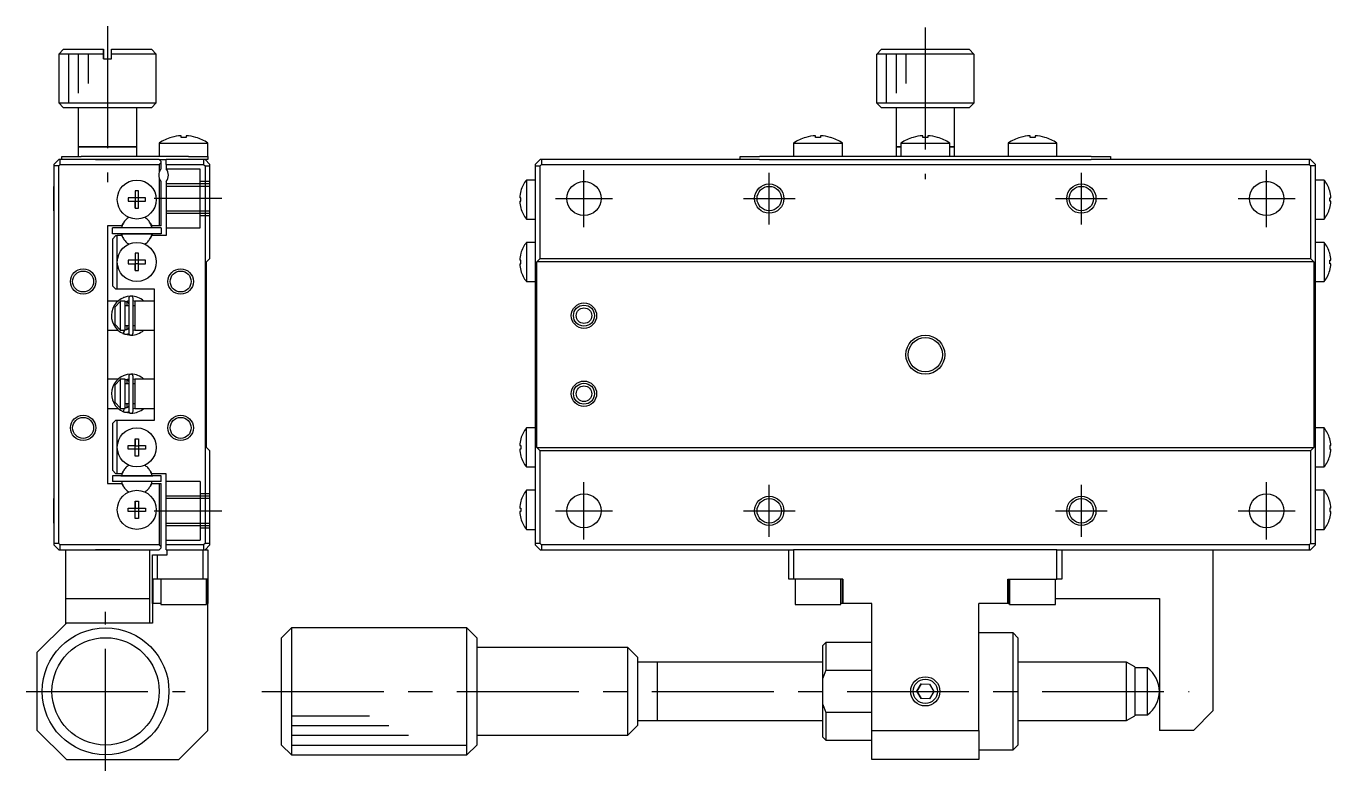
# Model space of a CAD drawing. Extents: x 18 to 300, y 13 to 153.
# Drawn here: x 165.9 to 299.7, y 51.2 to 127.5 of the extents above; entities that cross this region are included whole.
import ezdxf

# ---------------------------------------------------------------- set-up
doc = ezdxf.new("R2010")
doc.units = 0
doc.header["$LTSCALE"] = 10
doc.linetypes.add('CENTER', pattern=[2, 1.25, -0.25, 0.25, -0.25])
doc.linetypes.add('DASHED', pattern=[3.5, 2, -1.5])
doc.layers.get('0').update_dxf_attribs({"linetype": 'CONTINUOUS'})
doc.layers.add('CENTER', color=1, linetype='CENTER')

msp = doc.modelspace()

# ---------------------------------------------------------------- linework, layer by layer
at = {"color": 7, "linetype": 'CONTINUOUS'}
for p, q in [((169.75, 125.15), (169.25, 124.65)), ((173.85, 124.65), (169.25, 124.65)), ((169.25, 124.65), (169.25, 119.65)), ((169.75, 125.15), (173.85, 125.15)), ((173.85, 124.65), (173.85, 125.15)), ((173.85, 125.15), (173.85, 124.65)), ((173.85, 124.15), (173.85, 124.65)), ((173.85, 124.65), (173.85, 124.15)), ((174.65, 125.15), (178.75, 125.15)), ((174.65, 124.65), (174.65, 125.15)), ((174.65, 124.15), (174.65, 124.65)), ((179.25, 124.65), (174.65, 124.65)), ((179.25, 124.65), (178.75, 125.15)), ((179.25, 119.65), (179.25, 124.65)), ((253.121096, 124.65), (253.622884, 125.15)), ((253.121096, 124.15), (253.121096, 124.65)), ((263.089045, 124.65), (253.121096, 124.65)), ((253.622884, 125.15), (262.587258, 125.15)), ((262.587258, 125.15), (263.089045, 124.65)), ((263.089045, 124.65), (263.089045, 124.15)), ((173.85, 124.15), (174.65, 124.15)), ((253.105071, 124.15), (253.121096, 124.15)), ((253.105071, 124.15), (253.105071, 119.65)), ((263.089045, 124.15), (263.105071, 124.15)), ((263.105071, 119.65), (263.105071, 124.15)), ((169.25, 119.65), (179.25, 119.65)), ((169.25, 119.65), (169.75, 119.15)), ((178.75, 119.15), (169.75, 119.15)), ((171.25, 119.15), (171.25, 115.15)), ((177.25, 115.15), (177.25, 119.15)), ((178.75, 119.15), (179.25, 119.65)), ((253.105071, 119.65), (263.105071, 119.65)), ((253.105071, 119.65), (253.605071, 119.15)), ((262.605071, 119.15), (253.605071, 119.15)), ((255.105071, 119.15), (255.105071, 115.15)), ((261.105071, 115.15), (261.105071, 119.15)), ((262.605071, 119.15), (263.105071, 119.65)), ((171.25, 115.15), (177.25, 115.15)), ((177.25, 115.15), (171.25, 115.15)), ((171.25, 115.15), (171.25, 114.15)), ((177.25, 114.15), (177.25, 115.15)), ((179.55, 115.541657), (184.55, 115.541657)), ((179.55, 115.541657), (179.55, 114.15)), ((180.79141, 116.112581), (180.788067, 116.119436)), ((181.79, 116.112581), (181.79, 116.284953)), ((182.31, 116.112581), (181.79, 116.112581)), ((182.31, 116.284953), (182.31, 116.112581)), ((183.311933, 116.119436), (183.30859, 116.112581)), ((184.55, 114.15), (184.55, 115.541657)), ((244.605071, 115.541657), (247.105071, 115.541657)), ((244.605071, 115.541657), (244.605071, 114.15)), ((245.846481, 116.112581), (245.843138, 116.119436)), ((246.845071, 116.112581), (246.845071, 116.284953)), ((247.365071, 116.112581), (246.845071, 116.112581)), ((247.105071, 115.541657), (249.605071, 115.541657)), ((247.365071, 116.284953), (247.365071, 116.112581)), ((248.367003, 116.119436), (248.36366, 116.112581)), ((249.605071, 114.15), (249.605071, 115.541657)), ((255.105071, 115.15), (255.605071, 115.15)), ((255.605071, 115.15), (255.105071, 115.15)), ((255.105071, 115.15), (255.105071, 114.15)), ((255.605071, 115.541657), (258.105071, 115.541657)), ((255.605071, 115.541657), (255.605071, 114.15)), ((256.846481, 116.112581), (256.843138, 116.119436)), ((257.845071, 116.112581), (257.845071, 116.284953)), ((258.365071, 116.112581), (257.845071, 116.112581)), ((258.105071, 115.541657), (260.605071, 115.541657)), ((258.365071, 116.284953), (258.365071, 116.112581)), ((259.367003, 116.119436), (259.36366, 116.112581)), ((260.605071, 114.15), (260.605071, 115.541657)), ((260.605071, 115.15), (261.105071, 115.15)), ((261.105071, 115.15), (260.605071, 115.15)), ((261.105071, 114.15), (261.105071, 115.15)), ((266.605071, 115.541657), (269.105071, 115.541657)), ((266.605071, 115.541657), (266.605071, 114.15)), ((267.846481, 116.112581), (267.843138, 116.119436)), ((268.845071, 116.112581), (268.845071, 116.284953)), ((269.365071, 116.112581), (268.845071, 116.112581)), ((269.105071, 115.541657), (271.605071, 115.541657)), ((269.365071, 116.284953), (269.365071, 116.112581)), ((270.367003, 116.119436), (270.36366, 116.112581)), ((271.605071, 114.15), (271.605071, 115.541657)), ((169.25, 113.85), (168.75, 113.35)), ((169.4, 113.85), (169.25, 113.85)), ((169.4, 113.35), (169.4, 113.85)), ((179.55, 113.85), (169.4, 113.85)), ((169.55, 113.85), (169.55, 114.15)), ((169.55, 114.15), (171.55, 114.15)), ((180.975, 114.15), (171.55, 114.15)), ((179.55, 113.85), (180.25, 113.85)), ((179.75, 113.65), (179.55, 113.85)), ((184.1, 113.85), (180.25, 113.85)), ((180.25, 113.35), (180.25, 113.85)), ((182.55, 114.15), (180.975, 114.15)), ((182.55, 114.15), (184.55, 114.15)), ((184.1, 113.85), (184.1, 113.35)), ((184.25, 113.85), (184.1, 113.85)), ((184.55, 113.85), (184.25, 113.85)), ((184.25, 113.85), (184.75, 113.35)), ((184.55, 114.15), (184.55, 113.85)), ((218.605071, 113.85), (218.105071, 113.35)), ((218.755071, 113.85), (218.605071, 113.85)), ((240.051505, 113.85), (218.755071, 113.85)), ((218.755071, 113.85), (218.755071, 113.35)), ((239.105071, 113.85), (239.105071, 114.15)), ((239.105071, 114.15), (241.105071, 114.15)), ((241.105071, 113.85), (240.051505, 113.85)), ((246.030071, 114.15), (241.105071, 114.15)), ((241.105071, 113.85), (275.105071, 113.85)), ((247.105071, 114.15), (246.030071, 114.15)), ((248.180071, 114.15), (247.105071, 114.15)), ((257.030071, 114.15), (248.180071, 114.15)), ((258.105071, 114.15), (257.030071, 114.15)), ((259.180071, 114.15), (258.105071, 114.15)), ((268.030071, 114.15), (259.180071, 114.15)), ((269.105071, 114.15), (268.030071, 114.15)), ((270.180071, 114.15), (269.105071, 114.15)), ((275.105071, 114.15), (270.180071, 114.15)), ((275.105071, 114.15), (277.105071, 114.15)), ((276.158636, 113.85), (275.105071, 113.85)), ((297.455071, 113.85), (276.158636, 113.85)), ((277.105071, 114.15), (277.105071, 113.85)), ((297.605071, 113.85), (297.455071, 113.85)), ((297.455071, 113.85), (297.455071, 113.35)), ((298.105071, 113.35), (297.605071, 113.85)), ((168.75, 113.35), (168.75, 113.2)), ((169.25, 113.2), (168.75, 113.2)), ((168.75, 113.2), (168.75, 74.5)), ((169.25, 113.2), (169.4, 113.35)), ((169.25, 74.5), (169.25, 113.2)), ((169.4, 113.35), (179.55, 113.35)), ((179.55, 113.35), (179.75, 113.55)), ((179.55, 113.35), (179.55, 112.56225)), ((179.75, 113.55), (179.75, 113.65)), ((179.75, 112.911438), (179.75, 113.55)), ((180.25, 113.35), (180.25, 112.911438)), ((180.25, 113.35), (184.1, 113.35)), ((184.1, 113.35), (184.25, 113.2)), ((184.25, 113.2), (184.25, 74.5)), ((184.25, 113.2), (184.75, 113.2)), ((184.75, 113.2), (184.75, 113.35)), ((184.75, 103.7), (184.75, 113.2)), ((218.105071, 113.35), (218.105071, 113.2)), ((218.105071, 113.2), (218.105071, 110.55)), ((218.105071, 113.2), (218.605071, 113.2)), ((218.605071, 113.2), (218.755071, 113.35)), ((218.605071, 103.7), (218.605071, 113.2)), ((218.755071, 113.35), (297.455071, 113.35)), ((297.455071, 113.35), (297.605071, 113.2)), ((298.105071, 113.2), (297.605071, 113.2)), ((297.605071, 113.2), (297.605071, 103.7)), ((298.105071, 113.2), (298.105071, 113.35)), ((298.105071, 110.55), (298.105071, 113.2)), ((179.55, 111.93775), (179.55, 107.05)), ((179.75, 107.05), (179.75, 111.588562)), ((180.25, 111.588562), (180.25, 106.05)), ((217.207071, 111.75), (217.207071, 107.75)), ((218.105071, 111.75), (217.207071, 111.75)), ((222.905317, 111.588562), (223.304824, 111.588562)), ((292.905317, 111.588562), (293.304824, 111.588562)), ((299.00307, 111.75), (298.105071, 111.75)), ((299.00307, 111.75), (299.00307, 107.75)), ((177.07, 109.93), (176.363639, 109.93)), ((176.363639, 109.93), (176.363639, 109.57)), ((177.43, 110.636361), (177.07, 110.636361)), ((177.07, 110.636361), (177.07, 109.93)), ((177.07, 110.636361), (177.07, 109.93)), ((177.080372, 109.919628), (177.07, 109.93)), ((177.419628, 109.919628), (177.080372, 109.919628)), ((177.080372, 109.919628), (177.080372, 109.580372)), ((177.419628, 109.919628), (177.43, 109.93)), ((177.419628, 109.580372), (177.419628, 109.919628)), ((177.43, 109.93), (177.43, 110.636361)), ((178.136361, 109.93), (177.43, 109.93)), ((178.136361, 109.57), (178.136361, 109.93)), ((216.635549, 109.93), (216.515212, 109.93)), ((216.635549, 110.636361), (216.630926, 110.638616)), ((216.635549, 109.57), (216.635549, 109.93)), ((218.105071, 110.55), (218.105071, 108.95)), ((298.105071, 108.95), (298.105071, 110.55)), ((299.574592, 110.636361), (299.579215, 110.638616)), ((299.574592, 109.93), (299.694929, 109.93)), ((299.574592, 109.57), (299.574592, 109.93)), ((176.363639, 109.57), (177.07, 109.57)), ((177.080372, 109.580372), (177.07, 109.57)), ((177.07, 109.57), (177.07, 108.863639)), ((177.07, 108.863639), (177.07, 109.57)), ((177.07, 108.863639), (177.43, 108.863639)), ((177.080372, 109.580372), (177.419628, 109.580372)), ((177.419628, 109.580372), (177.43, 109.57)), ((177.43, 109.57), (178.136361, 109.57)), ((177.43, 108.863639), (177.43, 109.57)), ((216.515212, 109.57), (216.635549, 109.57)), ((216.630926, 108.861384), (216.635549, 108.863639)), ((218.105071, 108.95), (218.105071, 104.15)), ((298.105071, 104.15), (298.105071, 108.95)), ((299.694929, 109.57), (299.574592, 109.57)), ((299.579215, 108.861384), (299.574592, 108.863639)), ((175.705588, 107.05), (174.25, 107.05)), ((174.25, 107.05), (174.25, 80.65)), ((175.705588, 107.05), (175.875185, 107.34375)), ((178.624815, 107.34375), (178.794412, 107.05)), ((179.55, 107.05), (178.794412, 107.05)), ((179.75, 107.05), (179.55, 107.05)), ((217.207071, 107.75), (218.105071, 107.75)), ((298.105071, 107.75), (299.00307, 107.75)), ((174.75, 106.25), (174.75, 106.85)), ((179.75, 106.85), (174.75, 106.85)), ((179.75, 106.25), (174.75, 106.25)), ((175.691104, 106.25), (174.75, 106.25)), ((175.1, 106.05), (174.75, 105.7)), ((174.75, 105.7), (174.75, 100.9)), ((175.1, 106.05), (175.25, 106.05)), ((175.25, 103.35), (175.25, 106.05)), ((175.705588, 106.05), (175.25, 106.05)), ((175.6, 106.249998), (175.691104, 106.249998)), ((175.6, 106.249998), (175.691104, 106.249998)), ((175.6, 106.249998), (175.691104, 106.249998)), ((175.6, 106.249998), (175.691104, 106.249998)), ((175.6, 106.249998), (175.691104, 106.249998)), ((175.6, 106.249998), (175.691104, 106.249998)), ((175.6, 106.249998), (175.691104, 106.249998)), ((175.6, 106.249998), (175.691104, 106.249998)), ((175.6, 106.249998), (175.691104, 106.249998)), ((175.6, 106.249998), (175.691104, 106.249998)), ((175.6, 106.249998), (175.691104, 106.249998)), ((175.6, 106.249998), (175.691104, 106.249998)), ((175.6, 106.249998), (178.9, 106.249998)), ((175.6, 106.249998), (175.691104, 106.249998)), ((175.6, 106.249998), (175.691104, 106.249998)), ((175.6, 106.249998), (175.691104, 106.249998)), ((175.6, 106.249998), (175.691104, 106.249998)), ((175.6, 106.249998), (175.691104, 106.249998)), ((175.6, 106.249998), (175.691104, 106.249998)), ((175.6, 106.249998), (175.691104, 106.249998)), ((175.6, 106.249998), (175.691104, 106.249998)), ((175.6, 106.249998), (175.691104, 106.249998)), ((175.6, 106.249998), (175.691104, 106.249998)), ((175.875185, 105.75625), (175.705588, 106.05)), ((178.794412, 106.05), (178.624815, 105.75625)), ((180.25, 106.05), (178.794412, 106.05)), ((179.75, 106.25), (178.808896, 106.25)), ((178.808896, 106.249998), (178.9, 106.249998)), ((178.808896, 106.249998), (178.9, 106.249998)), ((178.808896, 106.249998), (178.9, 106.249998)), ((178.808896, 106.249998), (178.9, 106.249998)), ((178.808896, 106.249998), (178.9, 106.249998)), ((178.808896, 106.249998), (178.9, 106.249998)), ((178.808896, 106.249998), (178.9, 106.249998)), ((178.808896, 106.249998), (178.9, 106.249998)), ((178.808896, 106.249998), (178.9, 106.249998)), ((178.808896, 106.249998), (178.9, 106.249998)), ((178.808896, 106.249998), (178.9, 106.249998)), ((178.808896, 106.249998), (178.9, 106.249998)), ((178.808896, 106.249998), (178.9, 106.249998)), ((178.808896, 106.249998), (178.9, 106.249998)), ((178.808896, 106.249998), (178.9, 106.249998)), ((178.808896, 106.249998), (178.9, 106.249998)), ((178.808896, 106.249998), (178.9, 106.249998)), ((178.808896, 106.249998), (178.9, 106.249998)), ((178.808896, 106.249998), (178.9, 106.249998)), ((178.808896, 106.249998), (178.9, 106.249998)), ((178.808896, 106.249998), (178.9, 106.249998)), ((178.808896, 106.249998), (178.9, 106.249998)), ((178.808896, 106.249998), (178.9, 106.249998)), ((178.808896, 106.249998), (178.9, 106.249998)), ((178.808896, 106.249998), (178.9, 106.249998)), ((178.808896, 106.249998), (178.9, 106.249998)), ((178.808896, 106.249998), (178.9, 106.249998)), ((178.808896, 106.249998), (178.9, 106.249998)), ((178.808896, 106.249998), (178.9, 106.249998)), ((178.808896, 106.249998), (178.9, 106.249998)), ((178.808896, 106.249998), (178.9, 106.249998)), ((179.75, 106.85), (179.75, 106.25)), ((217.207071, 105.35), (217.207071, 101.35)), ((218.105071, 105.35), (217.207071, 105.35)), ((299.00307, 105.35), (298.105071, 105.35)), ((299.00307, 105.35), (299.00307, 101.35)), ((175.25, 100.55), (175.25, 103.35)), ((177.07, 103.53), (176.363639, 103.53)), ((176.363639, 103.53), (176.363639, 103.17)), ((176.363639, 103.17), (177.07, 103.17)), ((177.43, 104.236361), (177.07, 104.236361)), ((177.07, 104.236361), (177.07, 103.53)), ((177.07, 104.236361), (177.07, 103.53)), ((177.080372, 103.519628), (177.07, 103.53)), ((177.080372, 103.180372), (177.07, 103.17)), ((177.07, 103.17), (177.07, 102.463639)), ((177.07, 102.463639), (177.07, 103.17)), ((177.419628, 103.519628), (177.080372, 103.519628)), ((177.080372, 103.519628), (177.080372, 103.180372)), ((177.080372, 103.180372), (177.419628, 103.180372)), ((177.419628, 103.519628), (177.43, 103.53)), ((177.419628, 103.180372), (177.419628, 103.519628)), ((177.419628, 103.180372), (177.43, 103.17)), ((177.43, 103.53), (177.43, 104.236361)), ((178.136361, 103.53), (177.43, 103.53)), ((177.43, 103.17), (178.136361, 103.17)), ((177.43, 102.463639), (177.43, 103.17)), ((178.136361, 103.17), (178.136361, 103.53)), ((184.4, 103.35), (184.75, 103.7)), ((184.4, 84.35), (184.4, 103.35)), ((216.635549, 103.53), (216.515212, 103.53)), ((216.515212, 103.17), (216.635549, 103.17)), ((216.635549, 104.236361), (216.630926, 104.238616)), ((216.635549, 103.17), (216.635549, 103.53)), ((218.105071, 104.15), (218.105071, 102.55)), ((218.255071, 103.35), (218.605071, 103.7)), ((297.955071, 103.35), (218.255071, 103.35)), ((218.255071, 84.35), (218.255071, 103.35)), ((218.605071, 103.7), (297.605071, 103.7)), ((297.605071, 103.7), (297.955071, 103.35)), ((297.955071, 103.35), (297.955071, 84.35)), ((298.105071, 102.55), (298.105071, 104.15)), ((299.574592, 104.236361), (299.579215, 104.238616)), ((299.574592, 103.53), (299.694929, 103.53)), ((299.574592, 103.17), (299.574592, 103.53)), ((299.694929, 103.17), (299.574592, 103.17)), ((177.07, 102.463639), (177.43, 102.463639)), ((216.630926, 102.461384), (216.635549, 102.463639)), ((218.105071, 102.55), (218.105071, 85.15)), ((298.105071, 85.15), (298.105071, 102.55)), ((299.579215, 102.461384), (299.574592, 102.463639)), ((174.75, 100.9), (175.1, 100.55)), ((175.25, 100.55), (175.1, 100.55)), ((179.05, 100.55), (175.25, 100.55)), ((179.05, 87.15), (179.05, 100.55)), ((217.207071, 101.35), (218.105071, 101.35)), ((298.105071, 101.35), (299.00307, 101.35)), ((175.322114, 99.35), (174.25, 99.35)), ((175.05, 98.766515), (175.55, 99.295683)), ((175.322651, 99.35), (175.322504, 99.35)), ((175.55, 99.35), (175.55, 99.295683)), ((176.05, 99.35), (175.55, 99.35)), ((175.55, 99.295683), (175.55, 96.404317)), ((175.874, 99.695868), (175.843742, 99.682915)), ((175.868363, 99.692628), (175.864862, 99.692019)), ((175.929271, 99.71743), (175.873528, 99.696795)), ((176.045509, 99.281721), (176.420248, 99.386306)), ((176.047105, 99.281619), (176.060238, 99.286707)), ((176.05, 96.35), (176.05, 99.35)), ((176.060238, 99.286707), (176.073157, 99.290956)), ((176.073157, 99.290956), (176.086283, 99.294543)), ((176.086283, 99.294543), (176.099581, 99.297456)), ((176.099581, 99.297456), (176.113018, 99.299685)), ((176.113018, 99.299685), (176.126556, 99.301223)), ((176.126556, 99.301223), (176.14016, 99.302065)), ((176.14016, 99.302065), (176.153792, 99.302208)), ((176.153792, 99.302208), (176.167417, 99.301652)), ((176.167417, 99.301652), (176.180997, 99.300396)), ((176.180997, 99.300396), (176.194495, 99.298446)), ((176.194495, 99.298446), (176.207875, 99.295807)), ((176.207875, 99.295807), (176.221101, 99.292487)), ((176.221101, 99.292487), (176.234138, 99.288497)), ((176.234138, 99.288497), (176.246951, 99.283847)), ((176.246951, 99.283847), (176.259507, 99.278553)), ((176.25, 98.85), (176.25, 99.282948)), ((176.259507, 99.278553), (176.271774, 99.272631)), ((176.271774, 99.272631), (176.283721, 99.266097)), ((176.283721, 99.266097), (176.295318, 99.258971)), ((176.295318, 99.258971), (176.306535, 99.251273)), ((176.306535, 99.251273), (176.317347, 99.243026)), ((176.317347, 99.243026), (176.327726, 99.234252)), ((176.327726, 99.234252), (176.33765, 99.224975)), ((176.33765, 99.224975), (176.347096, 99.215222)), ((176.347096, 99.215222), (176.356041, 99.205016)), ((176.356041, 99.205016), (176.364466, 99.194386)), ((176.364466, 99.194386), (176.372353, 99.183359)), ((176.372353, 99.183359), (176.379685, 99.171963)), ((176.379685, 99.171963), (176.386446, 99.160226)), ((176.386446, 99.160226), (176.392622, 99.148178)), ((176.392622, 99.148178), (176.3982, 99.135848)), ((176.3982, 99.135848), (176.40317, 99.123266)), ((176.40317, 99.123266), (176.407521, 99.110462)), ((176.407521, 99.110462), (176.411244, 99.097466)), ((176.411244, 99.097466), (176.414333, 99.084309)), ((176.414333, 99.084309), (176.416781, 99.071023)), ((176.416781, 99.071023), (176.418584, 99.057637)), ((176.418584, 99.057637), (176.419738, 99.044182)), ((176.419738, 99.044182), (176.420242, 99.030691)), ((176.420242, 99.030691), (176.420266, 99.027136)), ((176.420266, 99.626687), (176.420266, 96.076687)), ((176.870266, 96.076687), (176.870266, 99.626687)), ((176.87032, 99.385979), (177.050008, 99.348777)), ((177.05, 99.35), (177.05, 96.35)), ((179.05, 99.35), (177.05, 99.35)), ((175.05, 96.933485), (175.05, 98.766515)), ((176.420266, 98.85), (176.05, 98.85)), ((177.05, 98.85), (176.870266, 98.85)), ((174.25, 96.35), (175.325902, 96.35)), ((175.55, 96.404317), (175.05, 96.933485)), ((175.326827, 96.35), (175.326931, 96.35)), ((175.55, 96.404317), (175.55, 96.35)), ((175.55, 96.35), (176.05, 96.35)), ((175.940952, 96.267942), (175.981648, 96.350017)), ((175.985086, 96.336188), (175.977603, 96.3215)), ((175.992391, 96.35), (175.985086, 96.336188)), ((176.049871, 96.419484), (176.023834, 96.430581)), ((176.052488, 96.419574), (176.047105, 96.421756)), ((176.05, 96.85), (176.420266, 96.85)), ((176.065301, 96.414915), (176.052488, 96.419574)), ((176.078338, 96.410916), (176.065301, 96.414915)), ((176.091564, 96.407589), (176.078338, 96.410916)), ((176.104943, 96.404945), (176.091564, 96.407589)), ((176.11844, 96.402989), (176.104943, 96.404945)), ((176.132017, 96.401729), (176.11844, 96.402989)), ((176.145639, 96.401168), (176.132017, 96.401729)), ((176.159268, 96.401306), (176.145639, 96.401168)), ((176.172868, 96.402143), (176.159268, 96.401306)), ((176.186402, 96.403674), (176.172868, 96.402143)), ((176.199833, 96.405896), (176.186402, 96.403674)), ((176.213127, 96.4088), (176.199833, 96.405896)), ((176.226249, 96.412376), (176.213127, 96.4088)), ((176.239164, 96.416614), (176.226249, 96.412376)), ((176.251839, 96.421499), (176.239164, 96.416614)), ((176.25, 96.420586), (176.25, 96.85)), ((176.264244, 96.427017), (176.251839, 96.421499)), ((176.276346, 96.433152), (176.264244, 96.427017)), ((176.288117, 96.439884), (176.276346, 96.433152)), ((176.299527, 96.447196), (176.288117, 96.439884)), ((176.310551, 96.455066), (176.299527, 96.447196)), ((176.321163, 96.463472), (176.310551, 96.455066)), ((176.331337, 96.472391), (176.321163, 96.463472)), ((176.341051, 96.4818), (176.331337, 96.472391)), ((176.350284, 96.491675), (176.341051, 96.4818)), ((176.359015, 96.501989), (176.350284, 96.491675)), ((176.367225, 96.512717), (176.359015, 96.501989)), ((176.374896, 96.523831), (176.367225, 96.512717)), ((176.382013, 96.535305), (176.374896, 96.523831)), ((176.388559, 96.54711), (176.382013, 96.535305)), ((176.394521, 96.559218), (176.388559, 96.54711)), ((176.399887, 96.5716), (176.394521, 96.559218)), ((176.404645, 96.584227), (176.399887, 96.5716)), ((176.408786, 96.597069), (176.404645, 96.584227)), ((176.4123, 96.610097), (176.408786, 96.597069)), ((176.415181, 96.62328), (176.4123, 96.610097)), ((176.417423, 96.636587), (176.415181, 96.62328)), ((176.419019, 96.649989), (176.417423, 96.636587)), ((176.419967, 96.663453), (176.419019, 96.649989)), ((176.420266, 96.676239), (176.419967, 96.663453)), ((176.870266, 96.85), (177.05, 96.85)), ((177.048891, 96.354316), (176.870318, 96.317082)), ((177.05, 96.35), (179.05, 96.35)), ((175.831406, 96.025907), (175.871054, 96.00875)), ((175.864633, 96.011385), (175.940952, 96.267942)), ((175.869747, 96.024179), (175.869557, 96.017717)), ((175.869557, 96.017717), (175.870019, 96.012665)), ((175.870587, 96.032006), (175.869747, 96.024179)), ((175.870019, 96.012665), (175.872675, 96.007077)), ((175.872072, 96.041141), (175.870587, 96.032006)), ((175.87419, 96.051518), (175.872072, 96.041141)), ((175.872675, 96.007077), (175.873528, 96.00658)), ((175.873528, 96.00658), (175.905115, 95.994243)), ((175.876927, 96.063063), (175.87419, 96.051518)), ((175.880263, 96.075694), (175.876927, 96.063063)), ((175.884173, 96.089319), (175.880263, 96.075694)), ((175.88863, 96.10384), (175.884173, 96.089319)), ((175.893602, 96.119154), (175.88863, 96.10384)), ((175.899054, 96.13515), (175.893602, 96.119154)), ((175.904945, 96.151713), (175.899054, 96.13515)), ((175.911233, 96.168725), (175.904945, 96.151713)), ((175.905115, 95.994243), (175.939047, 95.982857)), ((175.917875, 96.186063), (175.911233, 96.168725)), ((175.924821, 96.203604), (175.917875, 96.186063)), ((175.932021, 96.22122), (175.924821, 96.203604)), ((175.925362, 95.986904), (176.616609, 95.853155)), ((175.939425, 96.238785), (175.932021, 96.22122)), ((175.939047, 95.982857), (175.973496, 95.973182)), ((175.94698, 96.256173), (175.939425, 96.238785)), ((175.954629, 96.27326), (175.94698, 96.256173)), ((175.96232, 96.289923), (175.954629, 96.27326)), ((175.969997, 96.306041), (175.96232, 96.289923)), ((175.977603, 96.3215), (175.969997, 96.306041)), ((175.973496, 95.973182), (176.008375, 95.965242)), ((176.008375, 95.965242), (176.043599, 95.959054)), ((176.043599, 95.959054), (176.079082, 95.954635)), ((176.079082, 95.954635), (176.114737, 95.951993)), ((176.114737, 95.951993), (176.150477, 95.951136)), ((176.150477, 95.951136), (176.186214, 95.952065)), ((176.186214, 95.952065), (176.221861, 95.954777)), ((176.221861, 95.954777), (176.257331, 95.959266)), ((176.257331, 95.959266), (176.292538, 95.965521)), ((176.292538, 95.965521), (176.327395, 95.973527)), ((176.327395, 95.973527), (176.361817, 95.983265)), ((176.361817, 95.983265), (176.395721, 95.99471)), ((176.395721, 95.99471), (176.429022, 96.007837)), ((176.429022, 96.007837), (176.430853, 96.008615)), ((175.334072, 91.35), (174.25, 91.35)), ((175.05, 90.766515), (175.55, 91.295683)), ((175.334332, 91.35), (175.334192, 91.35)), ((175.55, 91.35), (175.55, 91.295683)), ((176.05, 91.35), (175.55, 91.35)), ((175.55, 91.295683), (175.55, 88.404317)), ((175.883229, 91.693551), (175.852971, 91.680598)), ((175.877592, 91.690312), (175.87409, 91.689702)), ((175.9385, 91.715113), (175.882757, 91.694478)), ((176.046992, 91.276133), (176.429477, 91.383989)), ((176.05, 88.35), (176.05, 91.35)), ((176.056334, 91.279302), (176.069466, 91.284391)), ((176.069466, 91.284391), (176.082385, 91.28864)), ((176.082385, 91.28864), (176.095511, 91.292227)), ((176.095511, 91.292227), (176.10881, 91.295139)), ((176.10881, 91.295139), (176.122246, 91.297368)), ((176.122246, 91.297368), (176.135784, 91.298907)), ((176.135784, 91.298907), (176.149388, 91.299749)), ((176.149388, 91.299749), (176.163021, 91.299892)), ((176.163021, 91.299892), (176.176646, 91.299335)), ((176.176646, 91.299335), (176.190225, 91.29808)), ((176.190225, 91.29808), (176.203723, 91.29613)), ((176.203723, 91.29613), (176.217103, 91.293491)), ((176.217103, 91.293491), (176.230329, 91.290171)), ((176.230329, 91.290171), (176.243366, 91.28618)), ((176.243366, 91.28618), (176.25618, 91.281531)), ((176.25, 90.85), (176.25, 91.284203)), ((176.25618, 91.281531), (176.268736, 91.276237)), ((176.268736, 91.276237), (176.281003, 91.270314)), ((176.281003, 91.270314), (176.29295, 91.26378)), ((176.29295, 91.26378), (176.304546, 91.256654)), ((176.304546, 91.256654), (176.315764, 91.248957)), ((176.315764, 91.248957), (176.326575, 91.240709)), ((176.326575, 91.240709), (176.336955, 91.231935)), ((176.336955, 91.231935), (176.346879, 91.222659)), ((176.346879, 91.222659), (176.356324, 91.212905)), ((176.356324, 91.212905), (176.365269, 91.2027)), ((176.365269, 91.2027), (176.373695, 91.19207)), ((176.373695, 91.19207), (176.381581, 91.181043)), ((176.381581, 91.181043), (176.388913, 91.169646)), ((176.388913, 91.169646), (176.395674, 91.15791)), ((176.395674, 91.15791), (176.40185, 91.145862)), ((176.40185, 91.145862), (176.407429, 91.133531)), ((176.407429, 91.133531), (176.412398, 91.120949)), ((176.412398, 91.120949), (176.416749, 91.108145)), ((176.416749, 91.108145), (176.420473, 91.09515)), ((176.420473, 91.09515), (176.423561, 91.081993)), ((176.423561, 91.081993), (176.426009, 91.068706)), ((176.426009, 91.068706), (176.427812, 91.05532)), ((176.427812, 91.05532), (176.428966, 91.041866)), ((176.428966, 91.041866), (176.42947, 91.028374)), ((176.42947, 91.028374), (176.429494, 91.024819)), ((176.429494, 91.624371), (176.429494, 88.074371)), ((176.879494, 88.074371), (176.879494, 91.624371)), ((176.879548, 91.383663), (177.052434, 91.348275)), ((177.05, 91.35), (177.05, 88.35)), ((179.05, 91.35), (177.05, 91.35)), ((175.05, 88.933485), (175.05, 90.766515)), ((176.429494, 90.85), (176.05, 90.85)), ((177.05, 90.85), (176.879494, 90.85)), ((174.25, 88.35), (175.332575, 88.35)), ((175.55, 88.404317), (175.05, 88.933485)), ((175.55, 88.404317), (175.55, 88.35)), ((175.55, 88.35), (176.05, 88.35)), ((175.95018, 88.265626), (175.992155, 88.350005)), ((176.049844, 88.421047), (176.033063, 88.428264)), ((176.058621, 88.417367), (176.049844, 88.421047)), ((176.054902, 88.419736), (176.049905, 88.417907)), ((176.05, 88.85), (176.429494, 88.85)), ((176.061716, 88.417257), (176.056334, 88.419439)), ((176.07453, 88.412599), (176.061716, 88.417257)), ((176.087566, 88.4086), (176.07453, 88.412599)), ((176.100792, 88.405273), (176.087566, 88.4086)), ((176.114171, 88.402628), (176.100792, 88.405273)), ((176.127668, 88.400673), (176.114171, 88.402628)), ((176.141246, 88.399413), (176.127668, 88.400673)), ((176.154868, 88.398851), (176.141246, 88.399413)), ((176.168497, 88.398989), (176.154868, 88.398851)), ((176.182097, 88.399826), (176.168497, 88.398989)), ((176.19563, 88.401358), (176.182097, 88.399826)), ((176.209062, 88.40358), (176.19563, 88.401358)), ((176.222356, 88.406483), (176.209062, 88.40358)), ((176.235477, 88.41006), (176.222356, 88.406483)), ((176.248392, 88.414297), (176.235477, 88.41006)), ((176.261068, 88.419183), (176.248392, 88.414297)), ((176.25, 88.414452), (176.25, 88.85)), ((176.273472, 88.424701), (176.261068, 88.419183)), ((176.285575, 88.430835), (176.273472, 88.424701)), ((176.297345, 88.437568), (176.285575, 88.430835)), ((176.308756, 88.444879), (176.297345, 88.437568)), ((176.31978, 88.452749), (176.308756, 88.444879)), ((176.330391, 88.461155), (176.31978, 88.452749)), ((176.340566, 88.470075), (176.330391, 88.461155)), ((176.35028, 88.479484), (176.340566, 88.470075)), ((176.359513, 88.489359), (176.35028, 88.479484)), ((176.368244, 88.499673), (176.359513, 88.489359)), ((176.376454, 88.5104), (176.368244, 88.499673)), ((176.384125, 88.521515), (176.376454, 88.5104)), ((176.391241, 88.532988), (176.384125, 88.521515)), ((176.397787, 88.544794), (176.391241, 88.532988)), ((176.403749, 88.556902), (176.397787, 88.544794)), ((176.409115, 88.569284), (176.403749, 88.556902)), ((176.413874, 88.581911), (176.409115, 88.569284)), ((176.418014, 88.594753), (176.413874, 88.581911)), ((176.421529, 88.607781), (176.418014, 88.594753)), ((176.42441, 88.620963), (176.421529, 88.607781)), ((176.426651, 88.634271), (176.42441, 88.620963)), ((176.428248, 88.647672), (176.426651, 88.634271)), ((176.429196, 88.661137), (176.428248, 88.647672)), ((176.429494, 88.673923), (176.429196, 88.661137)), ((176.879494, 88.85), (177.05, 88.85)), ((177.050046, 88.349837), (176.879546, 88.314766)), ((177.05, 88.35), (179.05, 88.35)), ((175.1, 87.15), (174.75, 86.8)), ((175.1, 87.15), (175.25, 87.15)), ((175.25, 84.35), (175.25, 87.15)), ((175.25, 87.15), (179.05, 87.15)), ((175.840634, 88.02359), (175.873977, 88.009093)), ((175.873862, 88.009068), (175.95018, 88.265626)), ((175.873977, 88.009093), (175.893851, 88.000799)), ((175.879286, 88.010146), (175.881904, 88.004761)), ((175.881904, 88.004761), (175.882757, 88.004264)), ((175.882757, 88.004264), (175.914344, 87.991927)), ((175.914344, 87.991927), (175.948275, 87.980541)), ((175.934591, 87.984587), (176.625837, 87.850838)), ((175.948275, 87.980541), (175.982724, 87.970866)), ((175.982724, 87.970866), (176.017603, 87.962925)), ((176.017603, 87.962925), (176.052828, 87.956738)), ((176.052828, 87.956738), (176.088311, 87.952318)), ((176.088311, 87.952318), (176.123966, 87.949677)), ((176.123966, 87.949677), (176.159705, 87.94882)), ((176.159705, 87.94882), (176.195442, 87.949748)), ((176.195442, 87.949748), (176.23109, 87.95246)), ((176.23109, 87.95246), (176.26656, 87.956949)), ((176.26656, 87.956949), (176.301767, 87.963205)), ((176.301767, 87.963205), (176.336624, 87.971211)), ((176.336624, 87.971211), (176.371046, 87.980948)), ((176.371046, 87.980948), (176.404949, 87.992394)), ((176.404949, 87.992394), (176.43825, 88.005521)), ((176.43825, 88.005521), (176.440081, 88.006299)), ((174.75, 86.8), (174.75, 82)), ((217.207071, 82.35), (217.207071, 86.35)), ((218.105071, 86.35), (217.207071, 86.35)), ((299.00307, 86.35), (298.105071, 86.35)), ((299.00307, 82.35), (299.00307, 86.35)), ((175.25, 81.65), (175.25, 84.35)), ((176.363639, 84.17), (176.363639, 84.53)), ((176.363639, 84.53), (177.07, 84.53)), ((177.07, 85.236361), (177.43, 85.236361)), ((177.07, 84.53), (177.07, 85.236361)), ((177.07, 85.236361), (177.07, 84.53)), ((177.080372, 84.519628), (177.07, 84.53)), ((177.080372, 84.519628), (177.419628, 84.519628)), ((177.080372, 84.180372), (177.080372, 84.519628)), ((177.419628, 84.519628), (177.43, 84.53)), ((177.419628, 84.519628), (177.419628, 84.180372)), ((177.43, 85.236361), (177.43, 84.53)), ((177.43, 84.53), (178.136361, 84.53)), ((178.136361, 84.53), (178.136361, 84.17)), ((184.75, 84), (184.4, 84.35)), ((216.515212, 84.53), (216.635549, 84.53)), ((216.630926, 85.238616), (216.635549, 85.236361)), ((216.635549, 84.53), (216.635549, 84.17)), ((218.105071, 85.15), (218.105071, 83.55)), ((218.605071, 84), (218.255071, 84.35)), ((218.255071, 84.35), (297.955071, 84.35)), ((297.955071, 84.35), (297.605071, 84)), ((298.105071, 83.55), (298.105071, 85.15)), ((299.579215, 85.238616), (299.574592, 85.236361)), ((299.694929, 84.53), (299.574592, 84.53)), ((299.574592, 84.53), (299.574592, 84.17)), ((177.07, 84.17), (176.363639, 84.17)), ((177.080372, 84.180372), (177.07, 84.17)), ((177.07, 83.463639), (177.07, 84.17)), ((177.07, 83.463639), (177.07, 84.17)), ((177.43, 83.463639), (177.07, 83.463639)), ((177.419628, 84.180372), (177.080372, 84.180372)), ((177.419628, 84.180372), (177.43, 84.17)), ((177.43, 84.17), (177.43, 83.463639)), ((178.136361, 84.17), (177.43, 84.17)), ((184.75, 74.5), (184.75, 84)), ((216.635549, 84.17), (216.515212, 84.17)), ((216.635549, 83.463639), (216.630926, 83.461384)), ((218.105071, 83.55), (218.105071, 78.75)), ((218.605071, 74.5), (218.605071, 84)), ((297.605071, 84), (218.605071, 84)), ((297.605071, 84), (297.605071, 74.5)), ((298.105071, 78.75), (298.105071, 83.55)), ((299.574592, 84.17), (299.694929, 84.17)), ((299.574592, 83.463639), (299.579215, 83.461384)), ((174.75, 82), (175.1, 81.65)), ((175.25, 81.65), (175.1, 81.65)), ((175.705588, 81.65), (175.25, 81.65)), ((175.705588, 81.65), (175.875185, 81.94375)), ((178.624815, 81.94375), (178.794412, 81.65)), ((180.25, 81.65), (178.794412, 81.65)), ((180.25, 74.35), (180.25, 81.65)), ((217.207071, 82.35), (218.105071, 82.35)), ((298.105071, 82.35), (299.00307, 82.35)), ((174.25, 80.65), (175.705588, 80.65)), ((179.75, 81.45), (174.75, 81.45)), ((174.75, 81.45), (174.75, 80.85)), ((175.691104, 81.45), (174.75, 81.45)), ((179.75, 80.85), (174.75, 80.85)), ((175.6, 81.450002), (175.691104, 81.450002)), ((175.6, 81.450002), (175.691104, 81.450002)), ((175.6, 81.450002), (175.691104, 81.450002)), ((175.6, 81.450002), (175.691104, 81.450002)), ((175.6, 81.450002), (175.691104, 81.450002)), ((175.6, 81.450002), (175.691104, 81.450002)), ((175.6, 81.450002), (175.691104, 81.450002)), ((175.6, 81.450002), (175.691104, 81.450002)), ((175.6, 81.450002), (175.691104, 81.450002)), ((175.6, 81.450002), (175.691104, 81.450002)), ((175.6, 81.450002), (175.691104, 81.450002)), ((175.6, 81.450002), (175.691104, 81.450002)), ((175.6, 81.450002), (178.9, 81.450002)), ((175.6, 81.450002), (175.691104, 81.450002)), ((175.6, 81.450002), (175.691104, 81.450002)), ((175.6, 81.450002), (175.691104, 81.450002)), ((175.6, 81.450002), (175.691104, 81.450002)), ((175.6, 81.450002), (175.691104, 81.450002)), ((175.6, 81.450002), (175.691104, 81.450002)), ((175.6, 81.450002), (175.691104, 81.450002)), ((175.6, 81.450002), (175.691104, 81.450002)), ((175.6, 81.450002), (175.691104, 81.450002)), ((175.6, 81.450002), (175.691104, 81.450002)), ((175.6, 81.450002), (175.691104, 81.450002)), ((175.875185, 80.35625), (175.705588, 80.65)), ((178.794412, 80.65), (178.624815, 80.35625)), ((178.794412, 80.65), (179.55, 80.65)), ((178.808896, 81.450002), (178.9, 81.450002)), ((178.808896, 81.450002), (178.9, 81.450002)), ((178.808896, 81.450002), (178.9, 81.450002)), ((178.808896, 81.450002), (178.9, 81.450002)), ((178.808896, 81.450002), (178.9, 81.450002)), ((178.808896, 81.450002), (178.9, 81.450002)), ((178.808896, 81.450002), (178.9, 81.450002)), ((178.808896, 81.450002), (178.9, 81.450002)), ((178.808896, 81.450002), (178.9, 81.450002)), ((178.808896, 81.450002), (178.9, 81.450002)), ((178.808896, 81.450002), (178.9, 81.450002)), ((178.808896, 81.450002), (178.9, 81.450002)), ((178.808896, 81.450002), (178.9, 81.450002)), ((178.808896, 81.450002), (178.9, 81.450002)), ((178.808896, 81.450002), (178.9, 81.450002)), ((178.808896, 81.450002), (178.9, 81.450002)), ((178.808896, 81.450002), (178.9, 81.450002)), ((178.808896, 81.450002), (178.9, 81.450002)), ((178.808896, 81.450002), (178.9, 81.450002)), ((178.808896, 81.450002), (178.9, 81.450002)), ((178.808896, 81.450002), (178.9, 81.450002)), ((178.808896, 81.450002), (178.9, 81.450002)), ((178.808896, 81.450002), (178.9, 81.450002)), ((178.808896, 81.450002), (178.9, 81.450002)), ((178.808896, 81.450002), (178.9, 81.450002)), ((178.808896, 81.450002), (178.9, 81.450002)), ((178.808896, 81.450002), (178.9, 81.450002)), ((178.808896, 81.450002), (178.9, 81.450002)), ((178.808896, 81.450002), (178.9, 81.450002)), ((178.808896, 81.450002), (178.9, 81.450002)), ((178.808896, 81.450002), (178.9, 81.450002)), ((179.75, 81.45), (178.808896, 81.45)), ((179.55, 80.65), (179.55, 74.35)), ((179.55, 80.65), (179.75, 80.65)), ((179.75, 80.85), (179.75, 81.45)), ((179.75, 74.15), (179.75, 80.65)), ((217.207071, 75.95), (217.207071, 79.95)), ((218.105071, 79.95), (217.207071, 79.95)), ((299.00307, 79.95), (298.105071, 79.95)), ((299.00307, 75.95), (299.00307, 79.95)), ((176.363639, 77.77), (176.363639, 78.13)), ((176.363639, 78.13), (177.07, 78.13)), ((177.07, 77.77), (176.363639, 77.77)), ((177.07, 78.836361), (177.43, 78.836361)), ((177.07, 78.13), (177.07, 78.836361)), ((177.07, 78.836361), (177.07, 78.13)), ((177.080372, 78.119628), (177.07, 78.13)), ((177.080372, 77.780372), (177.07, 77.77)), ((177.07, 77.063639), (177.07, 77.77)), ((177.07, 77.063639), (177.07, 77.77)), ((177.080372, 78.119628), (177.419628, 78.119628)), ((177.080372, 77.780372), (177.080372, 78.119628)), ((177.419628, 77.780372), (177.080372, 77.780372)), ((177.419628, 78.119628), (177.43, 78.13)), ((177.419628, 78.119628), (177.419628, 77.780372)), ((177.419628, 77.780372), (177.43, 77.77)), ((177.43, 78.836361), (177.43, 78.13)), ((177.43, 78.13), (178.136361, 78.13)), ((177.43, 77.77), (177.43, 77.063639)), ((178.136361, 77.77), (177.43, 77.77)), ((178.136361, 78.13), (178.136361, 77.77)), ((216.515212, 78.13), (216.635549, 78.13)), ((216.635549, 77.77), (216.515212, 77.77)), ((216.630926, 78.838616), (216.635549, 78.836361)), ((216.635549, 78.13), (216.635549, 77.77)), ((218.105071, 78.75), (218.105071, 77.15)), ((298.105071, 77.15), (298.105071, 78.75)), ((299.579215, 78.838616), (299.574592, 78.836361)), ((299.694929, 78.13), (299.574592, 78.13)), ((299.574592, 78.13), (299.574592, 77.77)), ((299.574592, 77.77), (299.694929, 77.77)), ((177.43, 77.063639), (177.07, 77.063639)), ((216.635549, 77.063639), (216.630926, 77.061384)), ((218.105071, 77.15), (218.105071, 74.5)), ((298.105071, 74.5), (298.105071, 77.15)), ((299.574592, 77.063639), (299.579215, 77.061384)), ((217.207071, 75.95), (218.105071, 75.95)), ((298.105071, 75.95), (299.00307, 75.95)), ((168.75, 74.5), (168.75, 74.35)), ((169.25, 74.5), (168.75, 74.5)), ((169.25, 73.85), (168.75, 74.35)), ((169.4, 74.35), (169.25, 74.5)), ((169.25, 73.85), (169.4, 73.85)), ((179.55, 74.35), (169.4, 74.35)), ((169.4, 73.85), (169.4, 74.35)), ((169.4, 73.85), (179.55, 73.85)), ((169.95, 73.85), (169.95, 68.85)), ((178.55, 73.85), (178.55, 68.85)), ((179.75, 74.15), (179.55, 74.35)), ((179.55, 73.85), (179.75, 74.05)), ((179.75, 74.05), (179.75, 74.15)), ((184.1, 74.35), (180.25, 74.35)), ((180.25, 73.85), (180.25, 74.35)), ((180.25, 73.85), (184.1, 73.85)), ((180.35, 73.35), (180.35, 73.85)), ((184.05, 70.85), (184.05, 73.85)), ((184.25, 74.5), (184.1, 74.35)), ((184.1, 74.35), (184.1, 73.85)), ((184.1, 73.85), (184.25, 73.85)), ((184.75, 74.5), (184.25, 74.5)), ((184.75, 74.35), (184.25, 73.85)), ((184.25, 73.85), (184.55, 73.85)), ((184.55, 73.85), (184.55, 70.85)), ((184.75, 74.35), (184.75, 74.5)), ((218.605071, 74.5), (218.105071, 74.5)), ((218.105071, 74.5), (218.105071, 74.35)), ((218.105071, 74.35), (218.605071, 73.85)), ((218.755071, 74.35), (218.605071, 74.5)), ((218.605071, 73.85), (218.755071, 73.85)), ((297.455071, 74.35), (218.755071, 74.35)), ((218.755071, 74.35), (218.755071, 73.85)), ((218.755071, 73.85), (244.305071, 73.85)), ((244.105071, 70.85), (244.105071, 73.85)), ((244.305071, 73.85), (244.605071, 73.85)), ((244.605071, 73.85), (244.605071, 70.85)), ((271.605071, 73.85), (244.605071, 73.85)), ((271.605071, 70.85), (271.605071, 73.85)), ((271.605071, 73.85), (271.905071, 73.85)), ((271.905071, 73.85), (297.455071, 73.85)), ((272.105071, 73.85), (272.105071, 70.85)), ((287.605071, 73.85), (287.605071, 57.35)), ((297.605071, 74.5), (297.455071, 74.35)), ((297.455071, 74.35), (297.455071, 73.85)), ((297.455071, 73.85), (297.605071, 73.85)), ((297.605071, 74.5), (298.105071, 74.5)), ((297.605071, 73.85), (298.105071, 74.35)), ((298.105071, 74.35), (298.105071, 74.5)), ((178.85, 70.85), (178.85, 73.35)), ((178.85, 73.35), (179.35, 73.35)), ((179.35, 73.35), (179.35, 70.85)), ((179.35, 73.35), (180.35, 73.35)), ((179.35, 70.85), (178.85, 70.85)), ((178.85, 68.35), (178.85, 70.85)), ((178.890264, 70.85), (178.890264, 68.35)), ((184.05, 70.85), (179.35, 70.85)), ((179.7, 70.85), (179.7, 68.25)), ((184.55, 70.85), (184.05, 70.85)), ((184.4, 68.25), (184.4, 70.85)), ((184.480821, 68.35), (184.480821, 70.85)), ((184.55, 70.85), (184.55, 68.35)), ((244.605071, 70.85), (244.105071, 70.85)), ((249.652598, 70.85), (244.605071, 70.85)), ((244.755071, 70.85), (244.755071, 68.25)), ((249.455071, 68.25), (249.455071, 70.85)), ((249.623226, 68.35), (249.623226, 70.85)), ((249.652598, 70.85), (249.652598, 68.35)), ((266.557543, 70.85), (271.605071, 70.85)), ((266.557543, 68.35), (266.557543, 70.85)), ((266.586915, 70.85), (266.586915, 68.35)), ((266.755071, 70.85), (266.755071, 68.25)), ((271.455071, 68.25), (271.455071, 70.85)), ((272.105071, 70.85), (271.605071, 70.85)), ((169.95, 68.85), (178.55, 68.85)), ((169.95, 68.85), (169.95, 66.25)), ((178.55, 68.85), (178.55, 66.35)), ((178.890264, 68.35), (178.85, 68.35)), ((178.85, 68.35), (178.85, 66.35)), ((179.7, 68.35), (178.890264, 68.35)), ((179.7, 68.25), (184.4, 68.25)), ((184.480821, 68.35), (184.4, 68.35)), ((184.55, 68.35), (184.480821, 68.35)), ((184.55, 55.35), (184.55, 68.35)), ((244.755071, 68.25), (249.455071, 68.25)), ((249.623226, 68.35), (249.455071, 68.35)), ((249.652598, 68.35), (249.623226, 68.35)), ((252.605071, 68.35), (249.652598, 68.35)), ((252.605071, 55.35), (252.605071, 68.35)), ((266.557543, 68.35), (263.605071, 68.35)), ((263.605071, 55.35), (263.605071, 68.35)), ((266.586915, 68.35), (266.557543, 68.35)), ((266.586915, 68.35), (266.755071, 68.35)), ((266.755071, 68.25), (271.455071, 68.25)), ((271.455071, 68.85), (282.105071, 68.85)), ((282.105071, 68.85), (282.105071, 55.35)), ((170.05, 66.35), (167.05, 63.35)), ((178.85, 66.35), (170.05, 66.35)), ((193.105071, 65.85), (192.105071, 64.85)), ((193.105071, 65.85), (193.105071, 59.408868)), ((211.105071, 65.85), (193.105071, 65.85)), ((211.105071, 59.408868), (211.105071, 65.85)), ((212.105071, 64.85), (211.105071, 65.85)), ((192.105071, 59.399811), (192.105071, 64.85)), ((212.105071, 64.85), (212.105071, 59.399811)), ((247.905071, 64.35), (247.605071, 64.05)), ((247.905071, 64.35), (247.905071, 61.529449)), ((252.605071, 64.35), (247.905071, 64.35)), ((267.105071, 65.35), (263.605071, 65.35)), ((267.105071, 59.35), (267.105071, 65.35)), ((267.605071, 64.85), (267.105071, 65.35)), ((267.605071, 64.85), (267.605071, 59.35)), ((167.05, 55.35), (167.05, 63.35)), ((227.605071, 63.85), (212.105071, 63.85)), ((227.605071, 59.390755), (227.605071, 63.85)), ((228.605071, 62.85), (227.605071, 63.85)), ((247.605071, 60.706466), (247.605071, 64.05)), ((228.605071, 62.85), (228.605071, 59.381698)), ((230.605071, 62.35), (228.605071, 62.35)), ((230.605071, 62.35), (230.600071, 62.35)), ((230.605071, 62.350005), (230.605071, 59.47719)), ((247.605071, 62.35), (230.605071, 62.35)), ((230.610071, 62.35), (230.605071, 62.35)), ((278.739045, 62.35), (267.605071, 62.35)), ((278.739045, 59.37717), (278.739045, 62.35)), ((279.605071, 61.85), (278.739045, 62.35)), ((279.605071, 61.85), (279.605071, 59.372641)), ((280.905071, 61.75), (279.605071, 61.75)), ((280.905071, 56.95), (280.905071, 61.75)), ((247.905071, 61.529449), (247.605071, 60.706466)), ((247.605071, 57.993534), (247.605071, 60.706466)), ((247.905071, 61.529449), (252.605071, 61.529449)), ((192.105071, 53.85), (192.105071, 59.399811)), ((193.105071, 59.408868), (193.105071, 52.85)), ((211.105071, 52.85), (211.105071, 59.408868)), ((212.105071, 59.399811), (212.105071, 53.85)), ((227.605071, 54.85), (227.605071, 59.390755)), ((228.605071, 59.381698), (228.605071, 55.85)), ((230.605071, 59.47719), (230.605071, 59.35)), ((230.605071, 59.35), (230.605071, 59.277144)), ((230.605071, 59.277144), (230.605071, 56.349995)), ((257.239081, 59.357843), (257.678868, 60.103891)), ((257.678868, 60.103891), (257.239081, 59.357843)), ((257.665283, 58.603952), (257.239081, 59.357843)), ((257.239081, 59.357843), (257.665283, 58.603952)), ((257.678868, 60.103891), (258.544858, 60.096048)), ((258.97106, 59.342157), (258.531273, 58.596109)), ((258.544858, 60.096048), (258.97106, 59.342157)), ((267.105071, 53.35), (267.105071, 59.35)), ((267.605071, 59.35), (267.605071, 53.85)), ((278.739045, 56.35), (278.739045, 59.37717)), ((279.605071, 59.372641), (279.605071, 56.85)), ((247.605071, 54.65), (247.605071, 57.993534)), ((247.605071, 57.993534), (247.905071, 57.170551)), ((258.531273, 58.596109), (257.665283, 58.603952)), ((228.605071, 56.35), (230.605071, 56.35)), ((230.600071, 56.35), (230.605071, 56.35)), ((230.605071, 56.35), (247.605071, 56.35)), ((230.605071, 56.35), (230.610071, 56.35)), ((247.905071, 57.170551), (247.905071, 54.35)), ((252.605071, 57.170551), (247.905071, 57.170551)), ((267.605071, 56.35), (278.739045, 56.35)), ((278.739045, 56.35), (279.605071, 56.85)), ((279.605071, 56.95), (280.905071, 56.95)), ((285.605071, 55.35), (287.605071, 57.35)), ((167.05, 55.35), (170.05, 52.35)), ((181.55, 52.35), (184.55, 55.35)), ((227.605071, 54.85), (228.605071, 55.85)), ((252.605071, 55.35), (263.605071, 55.35)), ((252.605071, 52.35), (252.605071, 55.35)), ((263.605071, 55.35), (263.605071, 52.35)), ((285.605071, 55.35), (282.105071, 55.35)), ((192.105071, 53.85), (193.105071, 52.85)), ((211.105071, 52.85), (212.105071, 53.85)), ((212.105071, 54.85), (227.605071, 54.85)), ((247.605071, 54.65), (247.905071, 54.35)), ((247.905071, 54.35), (252.605071, 54.35)), ((267.105071, 53.35), (267.605071, 53.85)), ((170.05, 52.35), (181.55, 52.35)), ((193.105071, 52.85), (211.105071, 52.85)), ((263.605071, 52.35), (252.605071, 52.35)), ((263.605071, 53.35), (267.105071, 53.35))]:
    msp.add_line(p, q, dxfattribs=at)
at = {"color": 3, "linetype": 'CONTINUOUS'}
for p, q in [((170.25, 124.65), (170.25, 119.65)), ((171.25, 124.65), (171.25, 120.65)), ((172.25, 124.65), (172.25, 121.65)), ((254.105071, 124.65), (254.105071, 119.65)), ((255.105071, 124.65), (255.105071, 120.65)), ((256.105071, 124.65), (256.105071, 121.65)), ((193.105071, 56.85), (201.105071, 56.85)), ((193.105071, 55.85), (203.105071, 55.85)), ((193.105071, 54.85), (205.105071, 54.85)), ((193.105071, 53.85), (211.105071, 53.85))]:
    msp.add_line(p, q, dxfattribs=at)
at = {"color": 3, "linetype": 'DASHED'}
for p, q in [((173, 113.85), (175.5, 113.85)), ((183.75, 112.85), (180.30035, 112.85)), ((183.75, 106.85), (183.75, 112.85)), ((168.75, 108.6), (168.75, 111.1)), ((180.750005, 111.349995), (180.25, 111.349995)), ((184.75, 111.1), (180.25, 111.1)), ((183.349995, 111.349995), (180.750005, 111.349995)), ((184.75, 111.349995), (183.349995, 111.349995)), ((184.75, 111.6), (183.75, 111.6)), ((180.25, 108.6), (184.75, 108.6)), ((180.25, 108.350005), (184.75, 108.350005)), ((183.75, 108.1), (184.75, 108.1)), ((180.25, 106.85), (183.75, 106.85)), ((183.75, 80.85), (180.25, 80.85)), ((183.75, 80.85), (183.75, 74.85)), ((168.75, 76.6), (168.75, 79.1)), ((184.75, 79.349995), (180.25, 79.349995)), ((184.75, 79.1), (180.25, 79.1)), ((184.75, 79.6), (183.75, 79.6)), ((180.25, 76.6), (184.75, 76.6)), ((180.25, 76.350005), (180.75, 76.350005)), ((180.75, 76.350005), (183.35, 76.350005)), ((183.35, 76.350005), (184.75, 76.350005)), ((183.75, 76.1), (184.75, 76.1)), ((175.5, 73.85), (173, 73.85)), ((180.25, 74.85), (183.75, 74.85))]:
    msp.add_line(p, q, dxfattribs=at)
at = {"color": 7, "linetype": 'CONTINUOUS'}
for centre, radius in [((177.25, 109.75), 2), ((223.105071, 109.85), 1.75), ((242.105071, 109.85), 1.25), ((274.105071, 109.85), 1.25), ((293.105071, 109.85), 1.75), ((177.25, 103.35), 2), ((171.75, 101.35), 1.075), ((181.75, 101.35), 1.075), ((223.105071, 97.85), 1.075), ((223.105071, 97.85), 0.8), ((258.105071, 93.85), 2), ((258.105071, 93.85), 1.75), ((223.105071, 89.85), 1.075), ((223.105071, 89.85), 0.8), ((171.75, 86.35), 1.075), ((181.75, 86.35), 1.075), ((177.25, 84.35), 2), ((177.25, 77.95), 2), ((223.105071, 77.85), 1.75), ((242.105071, 77.85), 1.25), ((274.105071, 77.85), 1.25), ((293.105071, 77.85), 1.75), ((174.05, 59.35), 6.5), ((174.05, 59.35), 5.5), ((258.105071, 59.35), 1.25)]:
    msp.add_circle(centre, radius, dxfattribs=at)
at = {"color": 3, "linetype": 'CONTINUOUS'}
for centre, radius in [((242.105071, 109.85), 1.5), ((274.105071, 109.85), 1.5), ((171.75, 101.35), 1.3), ((181.75, 101.35), 1.3), ((223.105071, 97.85), 1.3), ((223.105071, 89.85), 1.3), ((171.75, 86.35), 1.3), ((181.75, 86.35), 1.3), ((242.105071, 77.85), 1.5), ((274.105071, 77.85), 1.5), ((258.105071, 59.35), 1.5)]:
    msp.add_circle(centre, radius, dxfattribs=at)
at = {"color": 7, "linetype": 'CONTINUOUS'}
for centre, radius, start, end in [((182.05, 111.8), 4.5, 106.285843, 123.748989), ((182.05, 111.8), 4.492483, 93.317816, 106.26943), ((182.05, 111.8), 4.492483, 73.73057, 86.682184), ((182.05, 111.8), 4.5, 56.251011, 73.714157), ((247.105071, 111.8), 4.5, 106.285843, 123.748989), ((247.105071, 111.8), 4.492483, 93.317816, 106.26943), ((247.105071, 111.8), 4.492483, 73.73057, 86.682184), ((247.105071, 111.8), 4.5, 56.251011, 73.714157), ((258.105071, 111.8), 4.5, 106.285843, 123.748989), ((258.105071, 111.8), 4.492483, 93.317816, 106.26943), ((258.105071, 111.8), 4.492483, 73.73057, 86.682184), ((258.105071, 111.8), 4.5, 56.251011, 73.714157), ((269.105071, 111.8), 4.5, 106.285843, 123.748989), ((269.105071, 111.8), 4.492483, 93.317816, 106.26943), ((269.105071, 111.8), 4.492483, 73.73057, 86.682184), ((269.105071, 111.8), 4.5, 56.251011, 73.714157), ((180.5, 112.25), 1, 161.805128, 198.194872), ((180.5, 112.25), 1, 138.590378, 161.805128), ((179.5, 112.25), 1, 318.590378, 41.409622), ((180.5, 112.25), 1, 198.194872, 221.409622), ((219.705071, 109.75), 3.2, 141.317813, 163.877467), ((296.505071, 109.75), 3.2, 16.122533, 38.682187), ((219.705071, 109.75), 3.194933, 163.893288, 176.770291), ((296.505071, 109.75), 3.194933, 3.229709, 16.106712), ((219.705071, 109.75), 3.194933, 183.229709, 196.106712), ((219.705071, 109.75), 3.2, 196.122533, 218.682187), ((296.505071, 109.75), 3.2, 321.317813, 343.877467), ((296.505071, 109.75), 3.194933, 343.893288, 356.770291), ((177.25, 106.549999), 1.5875, 149.999969, 169.106911), ((177.25, 106.55), 1.5875, 135, 150), ((177.25, 106.549999), 1.5875, 120.433182, 135.000249), ((177.364905, 106.435095), 1.75, 121.881533, 135), ((177.25, 106.549999), 1.5875, 45.000025, 59.566818), ((177.135095, 106.435095), 1.75, 45, 58.118467), ((177.25, 106.55), 1.5875, 30, 45), ((177.25, 106.549999), 1.5875, 10.893062, 30), ((177.25, 106.549999), 1.5875, 190.893083, 210), ((177.25, 106.55), 1.5875, 210, 225), ((177.25, 106.55), 1.5875, 315, 330), ((177.25, 106.549999), 1.5875, 330.000031, 349.106903), ((177.364905, 106.664905), 1.75, 225, 238.118467), ((177.25, 106.549999), 1.5875, 225.000249, 239.566737), ((177.25, 106.549999), 1.5875, 300.433263, 315.000025), ((177.135095, 106.664905), 1.75, 301.881533, 315), ((219.705071, 103.35), 3.2, 141.317813, 163.877467), ((296.505071, 103.35), 3.2, 16.122533, 38.682187), ((219.705071, 103.35), 3.194933, 163.893288, 176.770291), ((219.705071, 103.35), 3.194933, 183.229709, 196.106712), ((296.505071, 103.35), 3.194933, 3.229709, 16.106712), ((296.505071, 103.35), 3.194933, 343.893288, 356.770291), ((219.705071, 103.35), 3.2, 196.122533, 218.682187), ((296.505071, 103.35), 3.2, 321.317813, 343.877467), ((176.645625, 97.851527), 1.998953, 90.830461, 247.286566), ((176.645266, 99.626687), 0.225, 0, 180), ((176.646703, 97.855976), 1.994409, 48.518265, 89.22849), ((176.643656, 97.856016), 2.003155, 270.780523, 311.234955), ((176.645266, 96.076687), 0.225, 180, 0), ((176.654854, 89.84921), 1.998953, 90.830461, 247.286566), ((176.654494, 91.624371), 0.225, 0, 180), ((176.65594, 89.853703), 1.994366, 48.62044, 89.228713), ((176.652897, 89.853641), 2.003096, 270.780214, 311.336416), ((176.654494, 88.074371), 0.225, 180, 0), ((219.705071, 84.35), 3.2, 141.317813, 163.877467), ((296.505071, 84.35), 3.2, 16.122533, 38.682187), ((219.705071, 84.35), 3.194933, 163.893288, 176.770291), ((296.505071, 84.35), 3.194933, 3.229709, 16.106712), ((219.705071, 84.35), 3.194933, 183.229709, 196.106712), ((219.705071, 84.35), 3.2, 196.122533, 218.682187), ((296.505071, 84.35), 3.2, 321.317813, 343.877467), ((296.505071, 84.35), 3.194933, 343.893288, 356.770291), ((177.25, 81.150001), 1.5875, 150.000031, 169.106954), ((177.25, 81.15), 1.5875, 135, 150), ((177.25, 81.150001), 1.5875, 120.433263, 135.000025), ((177.364905, 81.035095), 1.75, 121.881533, 135), ((177.25, 81.150001), 1.5875, 44.999975, 59.566737), ((177.135095, 81.035095), 1.75, 45, 58.118467), ((177.25, 81.15), 1.5875, 30, 45), ((177.25, 81.150001), 1.5875, 10.893133, 29.999969), ((177.25, 81.150001), 1.5875, 190.893069, 210.000031), ((177.25, 81.15), 1.5875, 210, 225), ((177.25, 81.15), 1.5875, 315, 330), ((177.25, 81.150001), 1.5875, 329.999969, 349.10693), ((177.25, 81.150001), 1.5875, 224.999751, 239.566818), ((177.364905, 81.264905), 1.75, 225, 238.118467), ((177.25, 81.150001), 1.5875, 300.433182, 315.000249), ((177.135095, 81.264905), 1.75, 301.881533, 315), ((219.705071, 77.95), 3.2, 141.317813, 163.877467), ((296.505071, 77.95), 3.2, 16.122533, 38.682187), ((219.705071, 77.95), 3.194933, 163.893288, 176.770291), ((219.705071, 77.95), 3.194933, 183.229709, 196.106712), ((296.505071, 77.95), 3.194933, 3.229709, 16.106712), ((296.505071, 77.95), 3.194933, 343.893288, 356.770291), ((219.705071, 77.95), 3.2, 196.122533, 218.682187), ((296.505071, 77.95), 3.2, 321.317813, 343.877467), ((279.105071, 59.35), 3, 0, 53.130102), ((279.105071, 59.35), 3, 306.869898, 0)]:
    msp.add_arc(centre, radius, start, end, dxfattribs=at)
at = {"layer": 'CENTER', "color": 1, "linetype": 'CENTER'}
for p, q in [((174.25, 127.52), (174.25, 111.54)), ((258.105071, 127.37), (258.105071, 111.83)), ((223.105071, 106.925), (223.105071, 112.775)), ((242.105071, 107.2), (242.105071, 112.5)), ((274.105071, 107.2), (274.105071, 112.5)), ((293.105071, 106.925), (293.105071, 112.775)), ((185.975, 109.85), (179.025, 109.85)), ((220.180071, 109.85), (226.030071, 109.85)), ((239.455071, 109.85), (244.755071, 109.85)), ((271.455071, 109.85), (276.755071, 109.85)), ((290.180071, 109.85), (296.030071, 109.85)), ((223.105071, 74.925), (223.105071, 80.775)), ((242.105071, 75.2), (242.105071, 80.5)), ((274.105071, 75.2), (274.105071, 80.5)), ((293.105071, 74.925), (293.105071, 80.775)), ((179.025, 77.85), (185.975, 77.85)), ((220.180071, 77.85), (226.030071, 77.85)), ((239.455071, 77.85), (244.755071, 77.85)), ((271.455071, 77.85), (276.755071, 77.85)), ((290.180071, 77.85), (296.030071, 77.85)), ((174.05, 51.2), (174.05, 67.5)), ((165.9, 59.35), (182.2, 59.35)), ((190.08, 59.35), (285.15, 59.35))]:
    msp.add_line(p, q, dxfattribs=at)

doc.saveas('drawing.dxf')
